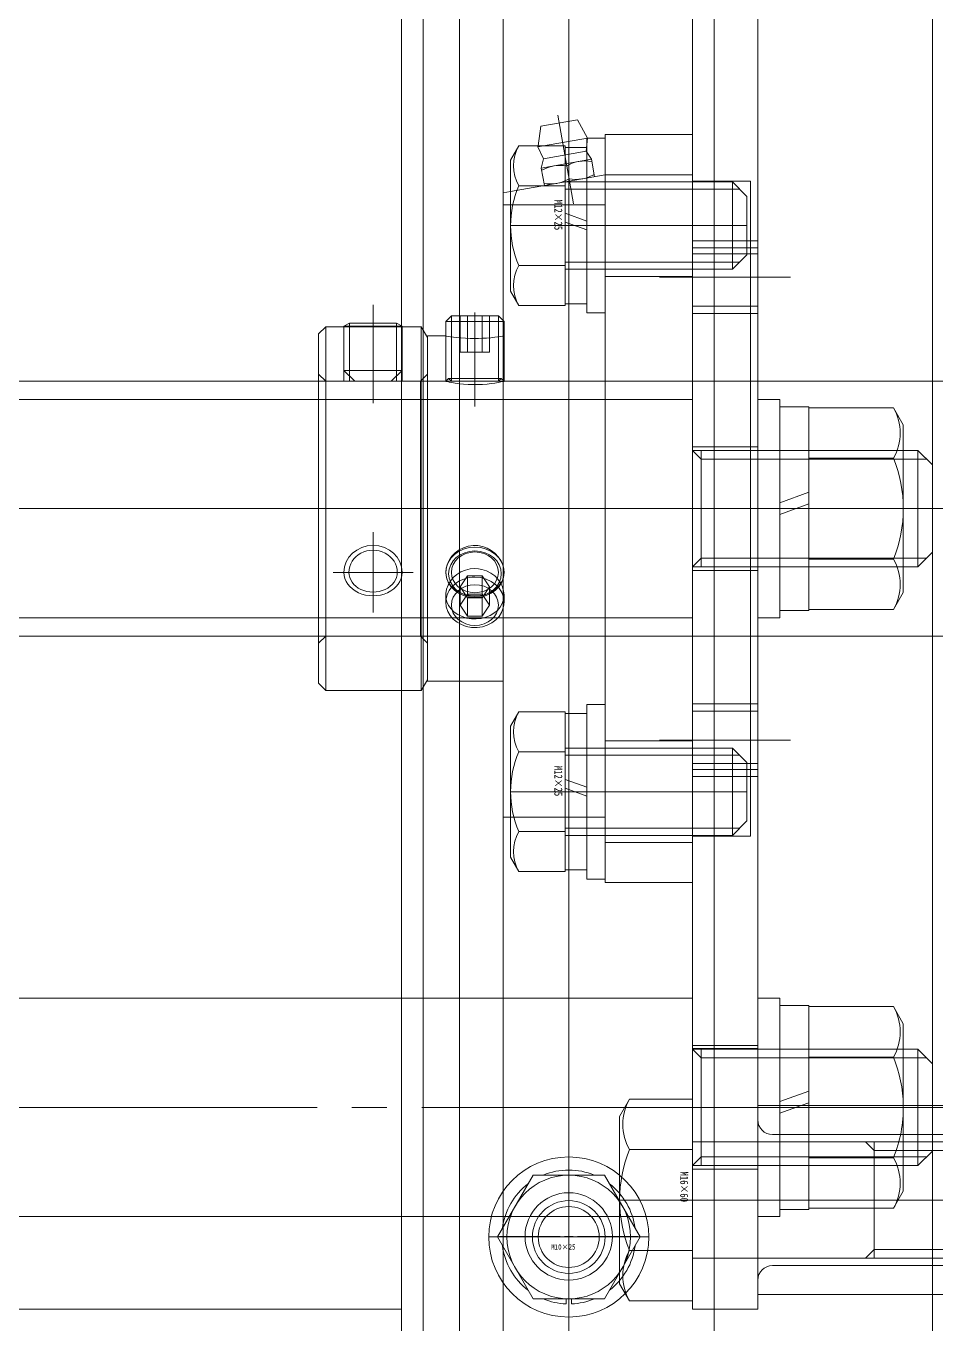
# Model space of a CAD drawing. Units: millimetres at full size. Extents: x -24503 to 24503, y -7436 to 7436.
# Drawn here: x 7582.3 to 7707.5, y 6228 to 6406.3 of the extents above; entities that cross this region are included whole.
import ezdxf
from ezdxf.enums import TextEntityAlignment as Align

# ---------------------------------------------------------------- set-up
doc = ezdxf.new("R2010")
doc.units = ezdxf.units.MM
doc.header["$LTSCALE"] = 4.8
doc.linetypes.add('CHAIN2', pattern=[12, 9, -1, 1, -1])
for name, color, linetype, lineweight in [('0-4_0', 2, 'Continuous', 9), ('0-6_05_CENTER', 2, 'CHAIN2', 9), ('0-7_04_HIDDEN', 7, 'Continuous', 9), ('0-8_10_DRAFT', 1, 'Continuous', 9), ('0-C_01_外形線', 134, 'Continuous', 9), ('0-D_03_かくれ線', 5, 'Continuous', 9), ('0-F_04_中心線', 4, 'CHAIN2', 9), ('1-0_02_細線', 6, 'Continuous', 9)]:
    doc.layers.add(name, color=color, linetype=linetype, lineweight=lineweight)
doc.styles.add('ＭＳ ゴシック', font='')
doc.styles.get('ＭＳ ゴシック').set_extended_font_data('MS Gothic')

# ---------------------------------------------------------------- blocks, each defined once
blk = doc.blocks.new('A$C64152858_1_1')
at = {"layer": '0-6_05_CENTER'}
blk.add_line((-1300.306, 60), (668.482, 60), dxfattribs=at)
at = {"layer": '0-7_04_HIDDEN'}
blk.add_line((586, 235), (586, -115), dxfattribs=at)
blk.add_lwpolyline([(580, 235), (645, 235), (645, -115), (580, -115)], close=True, dxfattribs=at)
blk = doc.blocks.new('RTWS25b_1_1')
at = {"layer": '0-4_0'}
for points in [[(0, 13.5), (-1.2, 13.5), (-1.2, 10.5), (0, 10.5)], [(0, -13.5), (-1.2, -13.5), (-1.2, -10.5), (0, -10.5)]]:
    blk.add_lwpolyline(points, close=True, dxfattribs=at)
at = {"layer": '0-8_10_DRAFT'}
blk.add_line((0, 0), (-1.2, 0), dxfattribs=at)
blk = doc.blocks.new('GM-SHYF-RH 0.2kW、1／30、200V、60Hzc_1_1')
at = {"layer": '0-4_0'}
for p, q in [((18.5, 52.991), (8, 52.808)), ((8, 52.808), (8, -73.808)), ((18.5, 53.009), (18.5, 48.5)), ((18.5, 53), (85.5, 51.831)), ((85.5, 51.831), (95, 51.831)), ((95, -59.282), (95, 51.831)), ((18.5, -64.887), (18.5, 49.509)), ((4, 37.5), (4, -37.5)), ((4, 37.5), (8, 37.5)), ((4, 33.687), (1.411, 31.098)), ((99, 33.687), (101.589, 31.098)), ((0, -18), (0, 18)), ((1, 19), (4, 19)), ((102, 19), (99, 19)), ((103, -18), (103, 18)), ((-2, 6.5), (-2, -32.5)), ((105, -32.5), (105, 7.009)), ((1, -19), (4, -19)), ((102, -19), (99, -19)), ((4, -37.5), (8, -37.5)), ((95, -37.491), (99, -37.491)), ((8, -48.015), (4.346, -51.668)), ((95, -48.015), (98.654, -51.668)), ((8, -63.687), (1.411, -57.098)), ((95, -63.687), (101.589, -57.098)), ((18.5, -74.017), (18.5, -64.887)), ((18.5, -74.017), (18.5, -69.509)), ((18.5, -74.017), (85.5, -72.848)), ((81.5, -72.918), (81.5, -93.939)), ((19.25, -74.004), (8, -73.808)), ((21.5, -73.965), (21.5, -93.939)), ((54, -99.99), (54, -100.5))]:
    blk.add_line(p, q, dxfattribs=at)
for points in [[(95, 37.491), (99, 37.491), (99, -37.491)], [(85.5, -72.848), (95, -72.848), (95, -59.282)], [(49, -99.99), (49, -100.5), (54, -100.5)]]:
    blk.add_lwpolyline(points, dxfattribs=at)
for centre, radius, start, end in [((6.078, 26.431), 6.6, 135, 174.25632), ((96.922, 26.431), 6.6, 5.74368, 45), ((24, 14.5), 25, 143.1301, 174.26983), ((6.468, 27.79), 3, 145.3407, 214.6593), ((79, 14.5), 25, 5.73017, 36.8699), ((96.532, 27.79), 3, 325.3407, 34.6593), ((398.1, -13), 400.6, 174.25632, 180), ((-295.1, -13), 400.6, 0, 5.74368), ((1, 18), 1, 90, 180), ((102, 18), 1, 0, 90), ((399, 7), 400, 178.56802, 179.92847), ((-296, 7), 400, 0.053, 1.43198), ((-1.5, 7.5), 0.5, 270, 0), ((104.5, 7.5), 0.5, 180, 270), ((-1.5, 6.5), 0.5, 90, 180), ((104.5, 6.5), 0.5, 0, 90), ((51.5, -13), 53.5, 164.28414, 215.60164), ((51.5, -13), 53.5, 324.39836, 15.71586), ((398.1, -13), 400.6, 179.0703, 180), ((398.1, 0), 400.6, 180.9297, 182.86294), ((-295.1, 0), 400.6, 357.13706, 359.0703), ((398.1, -13), 400.6, 180, 185.74368), ((1, -18), 1, 180, 270), ((102, -18), 1, 270, 0), ((-1.5, -32.5), 0.5, 180, 270), ((-1.5, -33.5), 0.5, 0, 90), ((399, -33), 400, 180.07153, 180.85954), ((-295.1, -13), 400.6, 354.25632, 357.13706), ((-296, -33), 400, 358.56802, 359.92847), ((104.5, -33.5), 0.5, 90, 180), ((104.5, -32.5), 0.5, 270, 0), ((24, -40.5), 25, 176.56135, 230.20818), ((79, -40.5), 25, 309.79182, 354.26983), ((6.468, -53.79), 3, 135, 217.16252), ((96.532, -53.79), 3, 322.83748, 45), ((6.078, -52.431), 6.6, 185.74368, 225), ((96.922, -52.431), 6.6, 315, 354.25632), ((8.408, -56.021), 3, 224.86958, 262.17814), ((94.592, -56.021), 3, 277.82186, 315.13042), ((26.5, -93.939), 5, 180, 265.13859), ((76.5, -93.939), 5, 274.86141, 0), ((51.5, 200), 300, 265.13859, 274.86141)]:
    blk.add_arc(centre, radius, start, end, dxfattribs=at)
at = {"layer": '0-6_05_CENTER'}
for p, q in [((51.5, -103.882), (51.5, 55.941)), ((4.75, 42), (98.25, 42)), ((-7.647, 0), (110.647, 0)), ((4.75, -63), (98.25, -63))]:
    blk.add_line(p, q, dxfattribs=at)
at = {"layer": '0-7_04_HIDDEN', "color": 2}
for p, q in [((8, 49), (19, 49)), ((19, 35), (19, 49)), ((84, 35), (84, 49)), ((95, 49), (84, 49)), ((19, 46.5), (84, 46.5)), ((19, 37.5), (84, 37.5)), ((8, 35), (19, 35)), ((95, 35), (84, 35)), ((0, 15.8), (103, 15.8)), ((0, 12.5), (20.65, 12.5)), ((20.65, 13.5), (22, 13.5)), ((20.65, -13.5), (20.65, 13.5)), ((22, -13.5), (22, 13.5)), ((22, 12.5), (38, 12.5)), ((38, -13), (38, 13)), ((38, 13), (65, 13)), ((65, -13), (65, 13)), ((65, 12.5), (81, 12.5)), ((81, 13.5), (82.35, 13.5)), ((81, -13.5), (81, 13.5)), ((82.35, -13.5), (82.35, 13.5)), ((82.35, 12.5), (103, 12.5)), ((0, -12.5), (20.65, -12.5)), ((20.65, -13.5), (22, -13.5)), ((22, -12.5), (38, -12.5)), ((38, -13), (65, -13)), ((65, -12.5), (81, -12.5)), ((81, -13.5), (82.35, -13.5)), ((82.35, -12.5), (103, -12.5)), ((8, -56), (19, -56)), ((19, -70), (19, -56)), ((95, -56), (84, -56)), ((84, -70), (84, -56)), ((19, -58.5), (84, -58.5)), ((19, -67.5), (84, -67.5)), ((8, -70), (19, -70)), ((95, -70), (84, -70))]:
    blk.add_line(p, q, dxfattribs=at)
at = {"layer": '0-8_10_DRAFT'}
blk.add_line((59.408, -13), (43.908, -13), dxfattribs=at)
blk = doc.blocks.new('A$C02300011_1_1')
at = {"layer": '0-4_0', "rotation": 180}
for name, p in [('GM-SHYF-RH 0.2kW、1／30、200V、60Hzc_1_1', (260, 0)), ('RTWS25b_1_1', (238, 0))]:
    blk.add_blockref(name, p, dxfattribs=at)
blk = doc.blocks.new('U2262')
at = {"layer": '0-F_04_中心線'}
for p, q in [((0, 1.2), (0, 9.5)), ((-9.5, 0), (-1.2, 0)), ((1.2, 0), (9.5, 0)), ((0, -9.5), (0, -1.2))]:
    blk.add_line(p, q, dxfattribs=at)
at = {"layer": '0-F_04_中心線', "linetype": 'Continuous'}
for p, q in [((-0.6, 0), (0.6, 0)), ((0, -0.6), (0, 0.6))]:
    blk.add_line(p, q, dxfattribs=at)
blk = doc.blocks.new('U2265')
at = {"layer": '0-F_04_中心線'}
blk.add_line((0, 88), (0, 443.5), dxfattribs=at)
blk = doc.blocks.new('U2255')
at = {"layer": '0-F_04_中心線'}
for p, q in [((0, 1.2), (0, 9.5)), ((-9.5, 0), (-1.2, 0)), ((1.2, 0), (9.5, 0)), ((0, -9.5), (0, -1.2))]:
    blk.add_line(p, q, dxfattribs=at)
at = {"layer": '0-F_04_中心線', "linetype": 'Continuous'}
for p, q in [((-0.6, 0), (0.6, 0)), ((0, -0.6), (0, 0.6))]:
    blk.add_line(p, q, dxfattribs=at)
blk = doc.blocks.new('U2236')
at = {"layer": '0-F_04_中心線'}
blk.add_line((88, 0), (443.5, 0), dxfattribs=at)

msp = doc.modelspace()

# ---------------------------------------------------------------- linework, layer by layer
at = {"layer": '0-4_0', "color": 134}
for p, q in [((7706.954, 6517.008), (7706.954, 6357.508)), ((7682.954, 6357.508), (7711.954, 6357.508)), ((7702.954, 6348.008), (7704.954, 6348.008)), ((7704.954, 6348.008), (7706.954, 6346.008)), ((7704.954, 6348.008), (7704.954, 6332.008)), ((7706.954, 6346.008), (7706.954, 6334.008)), ((7704.954, 6332.008), (7706.954, 6334.008)), ((7702.954, 6332.008), (7704.954, 6332.008)), ((7682.954, 6322.508), (7711.954, 6322.508)), ((7706.954, 6258.008), (7706.954, 6322.508)), ((7702.954, 6265.736), (7704.954, 6265.736)), ((7704.954, 6265.736), (7706.954, 6263.736)), ((7704.954, 6265.736), (7704.954, 6258.008)), ((7706.954, 6263.736), (7706.954, 6258.008)), ((7706.954, 6163.008), (7706.954, 6232.008)), ((7682.954, 6230.008), (7676.954, 6230.008))]:
    msp.add_line(p, q, dxfattribs=at)
msp.add_lwpolyline([(7682.954, 6230.008), (7682.954, 6450.008), (7676.954, 6450.008)], dxfattribs=at)
msp.add_lwpolyline([(7712.954, 6232.008), (7682.954, 6232.008), (7682.954, 6258.008), (7712.954, 6258.008)], close=True, dxfattribs=at)
at = {"layer": '0-C_01_外形線'}
for p, q in [((7676.954, 5915.008), (7676.954, 6765.008)), ((7682.954, 6355.008), (7682.954, 6325.008)), ((7685.954, 6355.008), (7682.954, 6355.008)), ((7685.954, 6340.808), (7685.954, 6354.008)), ((7689.954, 6354.008), (7685.954, 6354.008)), ((7689.954, 6342.264), (7689.954, 6354.008)), ((7701.593, 6353.865), (7702.954, 6351.508)), ((7702.954, 6328.508), (7702.954, 6351.508)), ((7689.954, 6346.936), (7701.593, 6346.936)), ((7685.954, 6340.808), (7689.954, 6342.264)), ((7685.954, 6339.208), (7689.954, 6340.664)), ((7685.954, 6326.008), (7685.954, 6339.208)), ((7689.954, 6326.008), (7689.954, 6340.664)), ((7689.954, 6333.08), (7701.593, 6333.08)), ((7701.593, 6326.152), (7702.954, 6328.508)), ((7685.954, 6326.008), (7689.954, 6326.008)), ((7689.954, 6326.152), (7701.593, 6326.152)), ((7682.954, 6272.727), (7682.954, 6258.008)), ((7685.954, 6272.727), (7682.954, 6272.727)), ((7685.954, 6272.727), (7685.954, 6258.008)), ((7685.954, 6258.527), (7685.954, 6271.727)), ((7689.954, 6271.727), (7685.954, 6271.727)), ((7689.954, 6259.983), (7689.954, 6271.727)), ((7701.593, 6271.584), (7702.954, 6269.227)), ((7702.954, 6258.008), (7702.954, 6269.227)), ((7689.954, 6264.656), (7701.593, 6264.656)), ((7685.954, 6258.527), (7689.954, 6259.983)), ((7688.923, 6258.008), (7689.954, 6258.383)), ((7666.769, 6239.928), (7661.861, 6248.428)), ((7647.139, 6239.928), (7652.046, 6231.428)), ((7661.861, 6231.428), (7666.769, 6239.928)), ((7652.046, 6231.428), (7661.861, 6231.428)), ((7656.579, 6231.428), (7656.579, 6230.736)), ((7657.329, 6231.428), (7657.329, 6230.736))]:
    msp.add_line(p, q, dxfattribs=at)
for points in [[(7685.954, 6355.008), (7685.954, 6325.008), (7682.954, 6325.008)], [(7689.954, 6326.152), (7689.954, 6353.865), (7701.593, 6353.865)], [(7689.954, 6258.008), (7689.954, 6271.584), (7701.593, 6271.584)], [(7661.861, 6248.428), (7652.046, 6248.428), (7647.139, 6239.928)]]:
    msp.add_lwpolyline(points, dxfattribs=at)
for radius in [11, 8.5, 5, 4.188]:
    msp.add_circle((7656.954, 6239.928), radius, dxfattribs=at)
for centre, radius, start, end in [((7695.593, 6350.401), 6.928, 330.00001, 29.99999), ((7684.632, 6340.008), 18.321, 337.78075, 22.21925), ((7695.593, 6329.616), 6.928, 330.00001, 29.99999), ((7695.593, 6268.12), 6.928, 330.00001, 29.99999), ((7684.632, 6257.727), 18.321, 0.87846, 22.21925), ((7656.954, 6239.928), 9.2, 67.50502, 112.49498), ((7656.954, 6239.928), 9.2, 127.50502, 172.49498), ((7656.954, 6239.928), 9.2, 7.50502, 52.49498), ((7656.954, 6239.928), 9.2, 187.50502, 232.49498), ((7656.954, 6239.928), 9.2, 307.50502, 352.49498), ((7656.954, 6239.928), 9.2, 247.50502, 267.66393), ((7656.954, 6239.928), 9.2, 272.33607, 292.49498)]:
    msp.add_arc(centre, radius, start, end, dxfattribs=at)
at = {"layer": '0-D_03_かくれ線'}
for p, q in [((7676.954, 6735.008), (7676.954, 5945.008)), ((7657.602, 6381.901), (7655.457, 6394.07)), ((7653.126, 6392.545), (7652.729, 6389.869)), ((7659.523, 6390.932), (7653.496, 6389.869)), ((7659.335, 6389.121), (7659.523, 6390.932)), ((7673.954, 6391.399), (7661.954, 6391.399)), ((7661.954, 6355.008), (7661.954, 6391.399)), ((7661.954, 6390.899), (7661.954, 6366.899)), ((7673.954, 6355.008), (7673.954, 6391.399)), ((7650.091, 6389.869), (7648.954, 6387.899)), ((7656.454, 6389.869), (7650.091, 6389.869)), ((7652.708, 6389.73), (7653.505, 6388.093)), ((7656.454, 6389.869), (7656.454, 6367.929)), ((7656.454, 6380.591), (7656.454, 6389.649)), ((7656.454, 6389.649), (7659.454, 6389.649)), ((7659.454, 6379.499), (7659.454, 6389.649)), ((7648.954, 6369.899), (7648.954, 6387.899)), ((7653.505, 6388.093), (7653.183, 6386.808)), ((7660.077, 6388.024), (7653.183, 6386.808)), ((7660.077, 6388.024), (7660.5, 6385.621)), ((7661.954, 6385.899), (7648.954, 6383.585)), ((7653.607, 6384.405), (7653.183, 6386.808)), ((7656.999, 6385.321), (7656.684, 6387.108)), ((7661.954, 6385.899), (7673.954, 6385.899)), ((7656.454, 6384.384), (7650.091, 6384.384)), ((7656.454, 6384.899), (7679.454, 6384.899)), ((7656.454, 6383.899), (7680.454, 6383.899)), ((7679.454, 6384.899), (7681.454, 6382.899)), ((7679.454, 6372.899), (7679.454, 6384.899)), ((7681.454, 6374.899), (7681.454, 6382.899)), ((7648.954, 6381.74), (7647.954, 6381.74)), ((7648.954, 6381.74), (7661.954, 6381.74)), ((7659.454, 6379.499), (7656.454, 6380.591)), ((7648.954, 6378.899), (7681.454, 6378.899)), ((7656.454, 6368.149), (7656.454, 6379.391)), ((7659.454, 6378.299), (7656.454, 6379.391)), ((7659.454, 6378.899), (7661.954, 6378.899)), ((7661.354, 6378.899), (7674.554, 6378.899)), ((7659.454, 6368.149), (7659.454, 6378.299)), ((7673.954, 6376.828), (7682.954, 6376.828)), ((7673.954, 6375.828), (7682.954, 6375.828)), ((7673.954, 6375.008), (7682.954, 6375.008)), ((7679.454, 6372.899), (7681.454, 6374.899)), ((7656.454, 6373.414), (7650.091, 6373.414)), ((7656.454, 6373.899), (7680.454, 6373.899)), ((7656.454, 6372.899), (7679.454, 6372.899)), ((7661.954, 6371.899), (7673.954, 6371.899)), ((7650.091, 6367.929), (7648.954, 6369.899)), ((7630.054, 6368.008), (7630.054, 6354.508)), ((7656.454, 6367.929), (7650.091, 6367.929)), ((7659.454, 6368.149), (7656.454, 6368.149)), ((7673.954, 6367.828), (7682.954, 6367.828)), ((7640.821, 6366.508), (7640.821, 6363.616)), ((7642.033, 6361.508), (7642.033, 6366.508)), ((7643.043, 6361.508), (7643.043, 6366.508)), ((7644.054, 6366.958), (7644.054, 6354.047)), ((7645.064, 6361.508), (7645.064, 6366.508)), ((7646.074, 6361.508), (7646.074, 6366.508)), ((7647.954, 6365.841), (7647.287, 6366.508)), ((7647.287, 6366.508), (7647.287, 6363.616)), ((7659.454, 6366.899), (7661.954, 6366.899)), ((7673.954, 6366.828), (7682.954, 6366.828)), ((7623.554, 6365.008), (7622.554, 6364.008)), ((7623.554, 6365.008), (7636.688, 6365.008)), ((7623.554, 6365.008), (7623.554, 6355.008)), ((7626.054, 6365.066), (7626.82, 6365.508)), ((7626.054, 6365.066), (7634.054, 6365.066)), ((7626.054, 6365.008), (7626.054, 6365.066)), ((7626.054, 6365.008), (7626.054, 6357.508)), ((7633.287, 6365.508), (7626.82, 6365.508)), ((7633.287, 6365.508), (7634.054, 6365.066)), ((7634.054, 6365.008), (7634.054, 6365.066)), ((7634.054, 6357.508), (7634.054, 6365.008)), ((7637.554, 6363.508), (7636.688, 6365.008)), ((7636.688, 6365.008), (7636.688, 6355.008)), ((7640.054, 6365.741), (7640.054, 6363.731)), ((7647.954, 6365.741), (7640.054, 6365.741)), ((7648.054, 6365.741), (7647.954, 6365.841)), ((7648.054, 6365.741), (7647.954, 6365.741)), ((7648.054, 6363.733), (7648.054, 6365.741)), ((7622.554, 6355.008), (7622.554, 6364.008)), ((7637.554, 6355.008), (7637.554, 6363.733)), ((7640.067, 6363.733), (7637.554, 6363.733)), ((7637.554, 6363.508), (7637.554, 6355.008)), ((7640.054, 6363.733), (7640.054, 6357.508)), ((7640.821, 6363.617), (7640.821, 6357.508)), ((7643.814, 6363.395), (7644.166, 6363.394)), ((7647.287, 6363.617), (7647.287, 6357.508)), ((7648.054, 6363.733), (7647.966, 6363.719)), ((7648.054, 6363.733), (7648.054, 6357.508)), ((7642.033, 6361.508), (7646.074, 6361.508)), ((7626.054, 6359.008), (7634.054, 6359.008)), ((7627.554, 6357.508), (7626.054, 6359.008)), ((7632.554, 6357.508), (7634.054, 6359.008)), ((7623.554, 6357.508), (7622.554, 6358.508)), ((7623.554, 6357.508), (7623.554, 6322.508)), ((7636.554, 6357.508), (7636.554, 6322.508)), ((7640.437, 6357.892), (7640.054, 6357.508)), ((7640.437, 6357.892), (7640.821, 6357.508)), ((7640.437, 6357.892), (7647.67, 6357.892)), ((7647.287, 6357.508), (7647.67, 6357.892)), ((7648.054, 6357.508), (7647.67, 6357.892)), ((7622.554, 6325.008), (7622.554, 6355.008)), ((7623.554, 6355.008), (7623.554, 6325.008)), ((7636.688, 6355.008), (7636.688, 6325.008)), ((7637.554, 6325.008), (7637.554, 6355.008)), ((7637.554, 6355.008), (7637.554, 6325.008)), ((7647.954, 6325.008), (7647.954, 6355.008)), ((7661.954, 6325.008), (7661.954, 6355.008)), ((7673.954, 6325.008), (7673.954, 6355.008)), ((7673.954, 6348.508), (7682.954, 6348.508)), ((7673.954, 6348.008), (7702.954, 6348.008)), ((7675.154, 6346.808), (7673.954, 6348.008)), ((7675.154, 6332.008), (7675.154, 6348.008)), ((7675.154, 6346.808), (7702.954, 6346.808)), ((7640.554, 6340.008), (7619.554, 6340.008)), ((7684.174, 6340.008), (7635.334, 6340.008)), ((7630.054, 6336.758), (7630.054, 6325.758)), ((7675.154, 6333.208), (7673.954, 6332.008)), ((7675.154, 6333.208), (7702.954, 6333.208)), ((7635.554, 6331.258), (7624.554, 6331.258)), ((7642.033, 6329.258), (7643.043, 6330.774)), ((7643.043, 6330.774), (7645.064, 6330.774)), ((7643.043, 6330.774), (7643.043, 6328.274)), ((7645.064, 6330.774), (7645.064, 6328.274)), ((7673.954, 6332.008), (7702.954, 6332.008)), ((7673.954, 6331.508), (7682.954, 6331.508)), ((7642.033, 6329.258), (7642.033, 6326.758)), ((7643.043, 6327.743), (7642.033, 6329.258)), ((7646.074, 6329.258), (7645.064, 6327.743)), ((7640.054, 6328.147), (7640.054, 6327.142)), ((7642.033, 6326.758), (7643.043, 6328.274)), ((7643.043, 6325.243), (7642.033, 6326.758)), ((7645.064, 6328.274), (7643.043, 6328.274)), ((7645.064, 6328.274), (7646.074, 6326.758)), ((7645.064, 6327.743), (7645.064, 6325.243)), ((7646.074, 6326.758), (7645.064, 6325.243)), ((7648.054, 6327.142), (7648.054, 6328.146)), ((7622.554, 6316.008), (7622.554, 6325.008)), ((7623.554, 6325.008), (7623.554, 6315.008)), ((7636.688, 6325.008), (7636.688, 6315.008)), ((7637.554, 6316.283), (7637.554, 6325.008)), ((7637.554, 6325.008), (7637.554, 6316.508)), ((7645.064, 6325.243), (7643.043, 6325.243)), ((7647.954, 6297.608), (7647.954, 6325.008)), ((7661.954, 6288.617), (7661.954, 6325.008)), ((7673.954, 6288.617), (7673.954, 6325.008)), ((7623.554, 6322.508), (7622.554, 6321.508)), ((7623.554, 6315.008), (7622.554, 6316.008)), ((7637.554, 6316.508), (7636.688, 6315.008)), ((7637.554, 6316.283), (7647.954, 6316.283)), ((7623.554, 6315.008), (7636.688, 6315.008)), ((7661.954, 6313.117), (7661.954, 6289.117)), ((7673.954, 6313.188), (7682.954, 6313.188)), ((7650.091, 6312.087), (7648.954, 6310.117)), ((7656.454, 6312.087), (7650.091, 6312.087)), ((7656.454, 6312.087), (7656.454, 6290.148)), ((7656.454, 6302.809), (7656.454, 6311.867)), ((7656.454, 6311.867), (7659.454, 6311.867)), ((7659.454, 6301.717), (7659.454, 6311.867)), ((7673.954, 6312.188), (7682.954, 6312.188)), ((7648.954, 6292.117), (7648.954, 6310.117)), ((7656.454, 6307.117), (7679.454, 6307.117)), ((7673.954, 6308.117), (7661.954, 6308.117)), ((7679.454, 6307.117), (7681.454, 6305.117)), ((7679.454, 6295.117), (7679.454, 6307.117)), ((7656.454, 6306.602), (7650.091, 6306.602)), ((7656.454, 6306.117), (7680.454, 6306.117)), ((7673.954, 6305.008), (7682.954, 6305.008)), ((7673.954, 6304.188), (7682.954, 6304.188)), ((7681.454, 6297.117), (7681.454, 6305.117)), ((7659.454, 6301.717), (7656.454, 6302.809)), ((7673.954, 6303.188), (7682.954, 6303.188)), ((7648.954, 6301.117), (7681.454, 6301.117)), ((7656.454, 6290.367), (7656.454, 6301.609)), ((7659.454, 6300.517), (7656.454, 6301.609)), ((7659.454, 6301.117), (7661.954, 6301.117)), ((7659.454, 6290.367), (7659.454, 6300.517)), ((7661.354, 6301.117), (7674.554, 6301.117)), ((7647.954, 6297.608), (7648.954, 6297.608)), ((7648.954, 6297.608), (7661.954, 6297.608)), ((7679.454, 6295.117), (7681.454, 6297.117)), ((7656.454, 6295.633), (7650.091, 6295.633)), ((7656.454, 6296.117), (7680.454, 6296.117)), ((7656.454, 6295.117), (7679.454, 6295.117)), ((7673.954, 6295.008), (7681.954, 6295.008)), ((7673.954, 6294.117), (7661.954, 6294.117)), ((7650.091, 6290.148), (7648.954, 6292.117)), ((7656.454, 6290.148), (7650.091, 6290.148)), ((7659.454, 6290.367), (7656.454, 6290.367)), ((7659.454, 6289.117), (7661.954, 6289.117)), ((7661.954, 6288.617), (7673.954, 6288.617)), ((7673.954, 6266.236), (7682.954, 6266.236)), ((7682.954, 6266.227), (7673.954, 6266.227)), ((7673.954, 6265.818), (7682.954, 6265.818)), ((7673.954, 6265.736), (7702.954, 6265.736)), ((7675.154, 6264.536), (7673.954, 6265.736)), ((7675.154, 6249.736), (7675.154, 6265.736)), ((7675.154, 6264.536), (7702.954, 6264.536)), ((7665.314, 6258.865), (7663.954, 6256.508)), ((7673.954, 6258.865), (7665.314, 6258.865)), ((7673.954, 6258.865), (7673.954, 6231.152)), ((7682.954, 6242.727), (7682.954, 6258.008)), ((7685.954, 6242.727), (7685.954, 6258.008)), ((7685.954, 6256.927), (7688.923, 6258.008)), ((7689.954, 6243.727), (7689.954, 6258.008)), ((7702.954, 6258.008), (7702.954, 6246.227)), ((7704.954, 6258.008), (7704.954, 6249.736)), ((7706.954, 6258.008), (7706.954, 6251.736)), ((7663.954, 6233.508), (7663.954, 6256.508)), ((7710.954, 6254.008), (7684.954, 6254.008)), ((7673.954, 6251.936), (7665.314, 6251.936)), ((7673.954, 6253.008), (7741.954, 6253.008)), ((7698.954, 6251.808), (7697.754, 6253.008)), ((7698.954, 6253.008), (7698.954, 6237.008)), ((7698.954, 6251.808), (7741.954, 6251.808)), ((7675.154, 6250.936), (7673.954, 6249.736)), ((7675.154, 6250.936), (7702.954, 6250.936)), ((7689.954, 6250.799), (7697.204, 6250.799)), ((7697.204, 6250.799), (7701.593, 6250.799)), ((7702.954, 6250.936), (7706.154, 6250.936)), ((7704.954, 6249.736), (7706.954, 6251.736)), ((7673.954, 6249.736), (7702.954, 6249.736)), ((7673.954, 6249.236), (7682.954, 6249.236)), ((7682.954, 6249.227), (7673.954, 6249.227)), ((7702.954, 6249.736), (7704.954, 6249.736)), ((7701.593, 6243.871), (7702.954, 6246.227)), ((7685.954, 6243.727), (7689.954, 6243.727)), ((7689.954, 6243.871), (7697.204, 6243.871)), ((7701.593, 6243.871), (7697.204, 6243.871)), ((7523.954, 6242.736), (7663.954, 6242.736)), ((7663.954, 6242.736), (7673.954, 6242.736)), ((7685.954, 6242.727), (7682.954, 6242.727)), ((7673.954, 6238.08), (7665.314, 6238.08)), ((7698.954, 6238.208), (7697.754, 6237.008)), ((7698.954, 6238.208), (7741.954, 6238.208)), ((7673.954, 6237.008), (7741.954, 6237.008)), ((7710.954, 6236.008), (7684.954, 6236.008)), ((7665.314, 6231.152), (7663.954, 6233.508)), ((7673.954, 6231.152), (7665.314, 6231.152))]:
    msp.add_line(p, q, dxfattribs=at)
for points in [[(6836.954, 5940.008), (7636.954, 5940.008), (7636.954, 6740.008), (6836.954, 6740.008)], [(6839.954, 5943.008), (7633.954, 5943.008), (7633.954, 6737.008), (6839.954, 6737.008)], [(7523.954, 6325.008), (7673.954, 6325.008), (7673.954, 6355.008), (7523.954, 6355.008)], [(6839.954, 6230.008), (7633.954, 6230.008), (7633.954, 6190.008), (6839.954, 6190.008)]]:
    msp.add_lwpolyline(points, close=True, dxfattribs=at)
for points in [[(7673.954, 6450.008), (7673.954, 6230.008), (7676.954, 6230.008)], [(7659.523, 6390.932), (7658.168, 6393.434), (7653.126, 6392.545)], [(7661.954, 6390.899), (7659.454, 6390.899), (7659.454, 6366.899)], [(7653.496, 6389.869), (7652.708, 6389.73), (7652.729, 6389.869)], [(7660.077, 6388.024), (7659.335, 6389.121), (7653.505, 6388.093)], [(7660.131, 6387.716), (7659.689, 6387.768), (7659.247, 6387.79), (7658.798, 6387.776), (7658.353, 6387.72), (7658.231, 6387.696), (7657.834, 6387.597), (7657.446, 6387.464), (7656.684, 6387.108)], [(7656.684, 6387.108), (7656.243, 6387.16), (7655.8, 6387.182), (7655.351, 6387.168), (7654.907, 6387.112), (7654.784, 6387.089), (7654.387, 6386.989), (7653.999, 6386.856), (7653.237, 6386.5)], [(7658.777, 6385.317), (7658.899, 6385.34), (7659.296, 6385.44), (7659.685, 6385.573), (7660.446, 6385.928)], [(7653.553, 6384.713), (7653.994, 6384.661), (7654.436, 6384.638), (7654.885, 6384.653), (7655.33, 6384.709)], [(7655.33, 6384.709), (7655.452, 6384.732), (7655.849, 6384.832), (7656.238, 6384.965), (7656.999, 6385.321), (7657.441, 6385.268), (7657.883, 6385.246), (7658.332, 6385.261), (7658.777, 6385.317)], [(7681.954, 6295.008), (7681.954, 6385.008), (7673.954, 6385.008)], [(7647.954, 6355.008), (7647.954, 6383.408), (7648.954, 6383.585)], [(7647.287, 6366.508), (7640.821, 6366.508), (7640.054, 6365.741)], [(7626.82, 6357.508), (7626.82, 6365.008), (7626.82, 6365.508)], [(7633.287, 6357.508), (7633.287, 6365.008), (7633.287, 6365.508)], [(7644.054, 6363.394), (7643.397, 6363.403), (7642.74, 6363.43), (7642.139, 6363.472), (7641.575, 6363.525), (7641.091, 6363.581), (7640.678, 6363.636), (7640.368, 6363.682), (7640.156, 6363.716), (7640.061, 6363.732), (7640.054, 6363.733)], [(7647.966, 6363.719), (7647.848, 6363.699), (7647.59, 6363.66), (7647.227, 6363.608), (7646.781, 6363.552), (7646.245, 6363.496), (7645.659, 6363.449), (7645.008, 6363.413), (7644.538, 6363.399), (7644.054, 6363.394)], [(7560.354, 6357.508), (7622.554, 6357.508), (7682.954, 6357.508)], [(7623.554, 6357.508), (7636.554, 6357.508), (7637.554, 6358.508)], [(7640.054, 6357.508), (7640.107, 6357.496), (7640.272, 6357.46), (7640.535, 6357.405), (7640.901, 6357.334), (7641.349, 6357.258), (7641.887, 6357.182), (7642.478, 6357.118), (7643.134, 6357.07), (7643.787, 6357.047), (7644.468, 6357.05), (7645.105, 6357.077), (7645.729, 6357.127), (7646.296, 6357.192), (7646.816, 6357.267), (7647.257, 6357.344), (7647.619, 6357.414), (7647.871, 6357.467), (7648.02, 6357.5), (7648.054, 6357.508)], [(7640.054, 6331.258), (7640.109, 6331.838), (7640.272, 6332.413), (7640.539, 6332.965), (7640.901, 6333.478), (7641.357, 6333.942), (7641.887, 6334.333), (7642.488, 6334.641), (7643.134, 6334.849), (7643.797, 6334.945), (7644.468, 6334.933), (7645.113, 6334.813), (7645.729, 6334.594), (7646.303, 6334.28), (7646.816, 6333.884), (7647.263, 6333.408), (7647.619, 6332.876), (7647.874, 6332.305), (7647.968, 6331.982)], [(7640.054, 6328.146), (7640.077, 6327.77), (7640.205, 6327.216), (7640.438, 6326.695), (7640.772, 6326.221), (7641.197, 6325.804), (7641.708, 6325.451), (7642.286, 6325.175), (7642.916, 6324.981), (7643.579, 6324.874), (7644.247, 6324.855), (7644.91, 6324.924), (7645.545, 6325.078), (7646.138, 6325.312), (7646.677, 6325.628), (7647.144, 6326.014), (7647.527, 6326.47), (7647.812, 6326.98), (7647.988, 6327.529), (7648.053, 6328.106), (7648.054, 6328.146), (7648.005, 6328.686), (7647.848, 6329.259), (7647.585, 6329.808), (7647.227, 6330.318), (7646.774, 6330.776), (7646.245, 6331.162), (7645.65, 6331.464), (7645.008, 6331.67), (7644.534, 6331.752), (7644.054, 6331.78)], [(7644.054, 6331.78), (7643.388, 6331.726), (7642.74, 6331.569), (7642.131, 6331.313), (7641.575, 6330.969), (7641.085, 6330.543), (7640.678, 6330.052), (7640.365, 6329.509), (7640.156, 6328.934), (7640.061, 6328.351), (7640.054, 6328.146)], [(7647.958, 6330.517), (7647.787, 6330.046), (7647.503, 6329.564), (7647.121, 6329.13), (7646.654, 6328.759), (7646.104, 6328.454), (7645.494, 6328.228), (7644.845, 6328.085), (7644.173, 6328.027), (7643.513, 6328.054), (7642.868, 6328.161), (7642.259, 6328.347), (7641.7, 6328.608), (7641.194, 6328.949), (7640.768, 6329.357), (7640.43, 6329.834), (7640.195, 6330.362), (7640.089, 6330.802), (7640.054, 6331.258)], [(7645.064, 6330.774), (7646.074, 6329.258), (7646.074, 6326.758)], [(7648.054, 6331.258), (7648.033, 6330.91), (7647.972, 6330.571), (7647.958, 6330.517)], [(7647.968, 6331.982), (7648.02, 6331.714), (7648.054, 6331.258)], [(7645.064, 6327.743), (7643.043, 6327.743), (7643.043, 6325.243)], [(7560.354, 6322.508), (7622.554, 6322.508), (7682.954, 6322.508)], [(7623.554, 6322.508), (7636.554, 6322.508), (7637.554, 6321.508)], [(7661.954, 6313.117), (7659.454, 6313.117), (7659.454, 6289.117)], [(7673.954, 6242.736), (7673.954, 6272.736), (7523.954, 6272.736), (7523.954, 6242.736)]]:
    msp.add_lwpolyline(points, dxfattribs=at)
msp.add_circle((7656.954, 6240.008), 6, dxfattribs=at)
msp.add_circle((7656.954, 6240.008), 6, dxfattribs=at)
for centre, radius, start, end in [((7654.841, 6387.126), 5.485, 150.00001, 209.99999), ((7662.749, 6378.899), 13.796, 156.57346, 203.42654), ((7654.841, 6370.672), 5.485, 150.00001, 209.99999), ((7654.841, 6309.345), 5.485, 150.00001, 209.99999), ((7662.749, 6301.117), 13.796, 156.57346, 203.42654), ((7654.841, 6292.89), 5.485, 150.00001, 209.99999), ((7671.314, 6255.401), 6.928, 150.00001, 209.99999), ((7684.632, 6257.727), 18.321, 337.78075, 0.87846), ((7684.954, 6256.008), 2, 180, 270), ((7682.275, 6245.008), 18.321, 157.78075, 202.21925), ((7695.593, 6247.335), 6.928, 330.00001, 29.99999), ((7671.314, 6234.616), 6.928, 150.00001, 209.99999), ((7684.954, 6234.008), 2, 90, 180)]:
    msp.add_arc(centre, radius, start, end, dxfattribs=at)
for centre, major_axis, ratio, start_param, end_param in [((7630.054, 6331.258), (-4, 0), 0.923935, 3.1415927, 6.2831853), ((7630.054, 6331.258), (3.324, 0), 0.91394, 0, 3.1415927), ((7630.054, 6331.258), (-4, 0), 0.808116, 0, 3.1415927), ((7630.054, 6331.258), (-3.324, 0), 0.818111, 0, 3.1415927), ((7644.054, 6327.142), (4, 0), 0.866025, 1.5707963, 3.1415927), ((7644.054, 6327.142), (4, 0), 0.866025, 0, 1.5707963), ((7644.054, 6327.142), (4, 0), 0.866025, 3.1415927, 6.05911), ((7644.054, 6327.142), (4, 0), 0.866025, 6.05911, 6.2831853)]:
    msp.add_ellipse(centre, major_axis=major_axis, ratio=ratio, start_param=start_param, end_param=end_param, dxfattribs=at)
for centre, major_axis in [((7644.054, 6331.258), (4, 0)), ((7644.054, 6331.067), (-3.616, 0)), ((7644.054, 6331.258), (-3.233, 0)), ((7644.054, 6326.758), (-3.233, 0))]:
    msp.add_ellipse(centre, major_axis=major_axis, ratio=0.866025, dxfattribs=at)
at = {"layer": '0-F_04_中心線'}
for p, q in [((7656.954, 6640.008), (7656.954, 6040.008)), ((7669.454, 6371.828), (7687.454, 6371.828)), ((6587.07, 6340.008), (7799.954, 6340.008)), ((7463.954, 6340.008), (7711.954, 6340.008)), ((7664.954, 6340.008), (7691.954, 6340.008)), ((7669.454, 6340.008), (7687.454, 6340.008)), ((7685.954, 6340.008), (7682.954, 6340.008)), ((7669.454, 6308.188), (7687.454, 6308.188)), ((7463.954, 6257.736), (7711.954, 6257.736)), ((7669.454, 6257.736), (7687.454, 6257.736)), ((7685.954, 6257.727), (7682.954, 6257.727)), ((7656.954, 6250.928), (7656.954, 6228.928)), ((7663.954, 6245.008), (7743.954, 6245.008)), ((7717.954, 6245.008), (7677.954, 6245.008)), ((7667.954, 6239.928), (7645.954, 6239.928))]:
    msp.add_line(p, q, dxfattribs=at)
msp.add_lwpolyline([(6816.954, 5920.008), (7656.954, 5920.008), (7656.954, 6760.008), (6816.954, 6760.008)], close=True, dxfattribs=at)
for points in [[(7702.954, 6340.008), (7689.954, 6340.008), (7685.954, 6340.008)], [(7702.954, 6257.727), (7689.954, 6257.727), (7685.954, 6257.727)]]:
    msp.add_lwpolyline(points, dxfattribs=at)
at = {"layer": '1-0_02_細線'}
for p, q in [((7702.954, 6346.808), (7706.154, 6346.808)), ((7702.954, 6333.208), (7706.154, 6333.208)), ((7702.954, 6264.536), (7706.154, 6264.536))]:
    msp.add_line(p, q, dxfattribs=at)

# ---------------------------------------------------------------- block references
at = {"layer": '0-4_0', "xscale": -1}
msp.add_blockref('A$C02300011_1_1', (7973.954, 6340.008), dxfattribs=at)
at = {"layer": '0-7_04_HIDDEN'}
msp.add_blockref('A$C64152858_1_1', (7061.954, 6280.008), dxfattribs=at)
at = {"layer": '0-F_04_中心線', "rotation": 270}
msp.add_blockref('U2265', (7236.954, 6340.008), dxfattribs=at)
at = {"layer": '0-F_04_中心線'}
for name, p in [('U2236', (7236.954, 6340.008)), ('U2262', (7656.954, 6240.008)), ('U2255', (7656.954, 6240.008))]:
    msp.add_blockref(name, p, dxfattribs=at)

# ---------------------------------------------------------------- texts
at = {"layer": '0-D_03_かくれ線', "style": 'ＭＳ ゴシック', "width": 0.8}
for s, p in [('M12×25', (7654.654, 6382.464)), ('M12×25', (7654.654, 6304.683)), ('M16×60', (7671.954, 6248.921))]:
    msp.add_text(s, height=1.1, rotation=270, dxfattribs=at).set_placement(p, align=Align.BOTTOM_LEFT)
msp.add_text('M10×25', height=0.7331, dxfattribs=at).set_placement((7654.536, 6237.975), align=Align.BOTTOM_LEFT)

doc.saveas('drawing.dxf')
